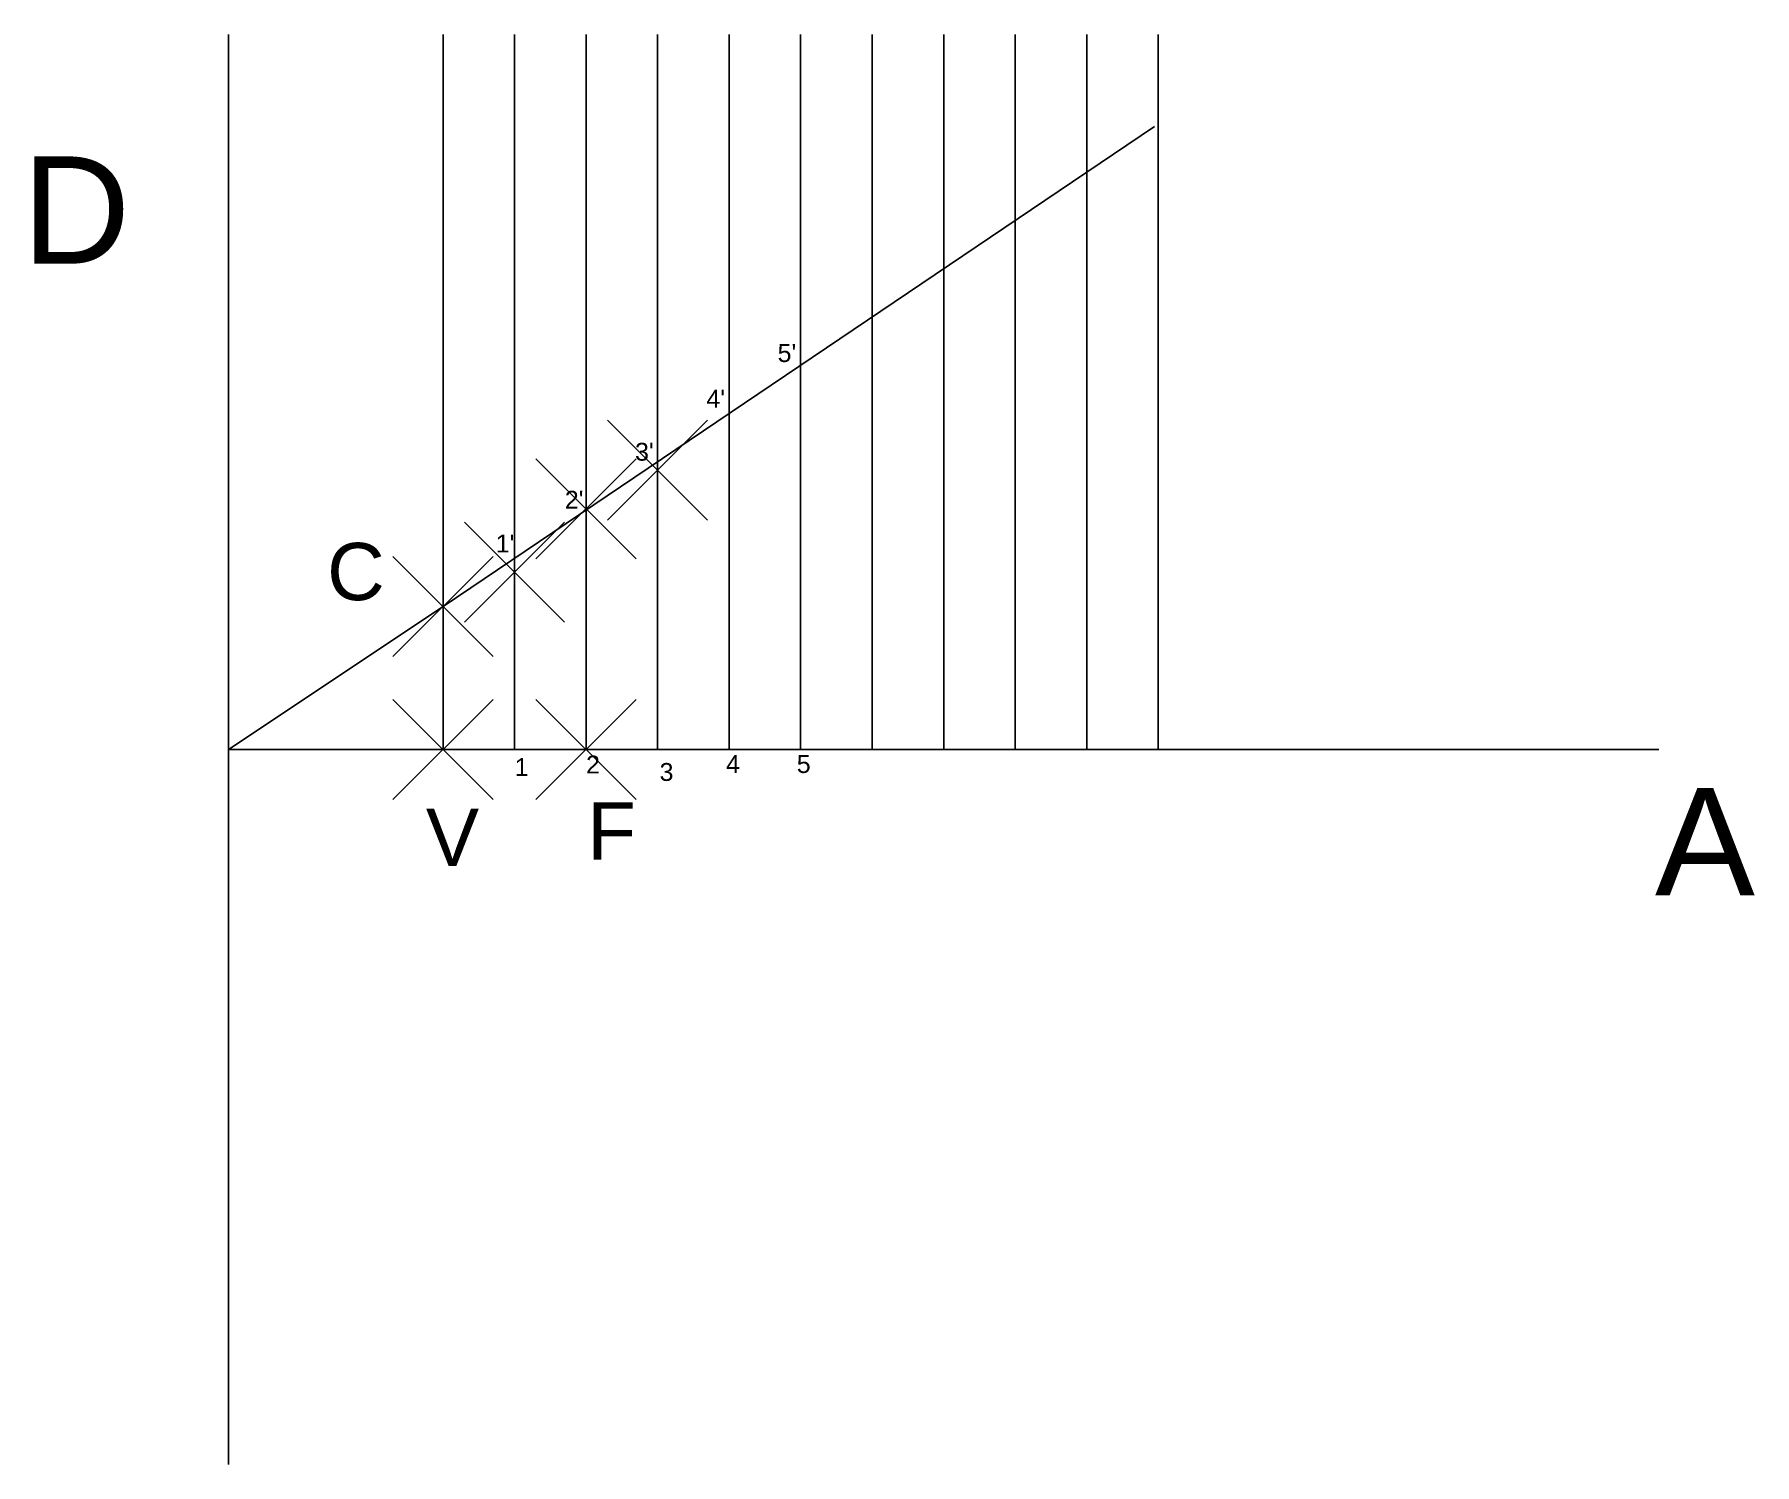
# Model space of a CAD drawing. Header units: millimetres. Extents: x 263 to 504, y 74 to 274.
import ezdxf

# ---------------------------------------------------------------- set-up
doc = ezdxf.new("R2010")
doc.units = ezdxf.units.MM
doc.header["$PDMODE"] = 3
doc.header["$PDSIZE"] = 7
doc.styles.get("Standard").update_dxf_attribs({"font": 'arial.ttf'})

msp = doc.modelspace()

# ---------------------------------------------------------------- linework, layer by layer
for p, q in [((290.29, 273.64), (290.29, 73.64)), ((320.29, 173.64), (320.29, 273.64)), ((330.29, 173.64), (330.29, 273.64)), ((340.29, 173.64), (340.29, 273.64)), ((350.29, 173.64), (350.29, 273.64)), ((360.29, 173.64), (360.29, 273.64)), ((370.29, 173.64), (370.29, 273.64)), ((380.29, 173.64), (380.29, 273.64)), ((390.29, 173.64), (390.29, 273.64)), ((400.29, 173.64), (400.29, 273.64)), ((410.29, 173.64), (410.29, 273.64)), ((420.29, 173.64), (420.29, 273.64)), ((320.29, 193.64), (419.78, 260.75)), ((290.29, 173.64), (320.29, 193.64)), ((290.29, 173.64), (340.29, 173.64)), ((290.29, 173.64), (490.29, 173.64)), ((340.29, 173.64), (320.29, 173.64))]:
    msp.add_line(p, q)
for p in [(350.29, 212.71), (340.29, 207.31), (330.29, 198.45), (320.29, 193.64), (320.29, 173.64), (340.29, 173.64)]:
    msp.add_point(p)

# ---------------------------------------------------------------- texts
at = {"attachment_point": 1}
for s, width, insert, char_height in [('D', 15.1085, (261.45, 256.59), 15), ("5'", 3.0136, (367.07, 230.33), 2.5), ("4'", 3.0136, (357.11, 223.94), 2.5), ("3'", 3.0136, (347.14, 216.53), 2.5), ("2'", 3.0136, (337.32, 209.82), 2.5), ('C', 15, (304.08, 202.53), 8), ("1'", 3.0136, (327.66, 203.7), 2.5), ('1', 3.0136, (330.31, 172.44), 2.5), ('2', 3.0136, (340.29, 172.79), 2.5), ('3', 3.0136, (350.57, 171.75), 2.5), ('4', 3.0136, (359.86, 172.86), 2.5), ('5', 3.0136, (369.75, 172.86), 2.5), ('F', 15.1085, (340.45, 166.25), 8), ('A', 15.1085, (489.73, 168.25), 15), ('V', 15.1085, (317.89, 165.37), 8)]:
    msp.add_mtext_dynamic_manual_height_columns(s, width=width, gutter_width=12.5, heights=[0], dxfattribs=dict(at, insert=insert, char_height=char_height))

doc.saveas('drawing.dxf')
